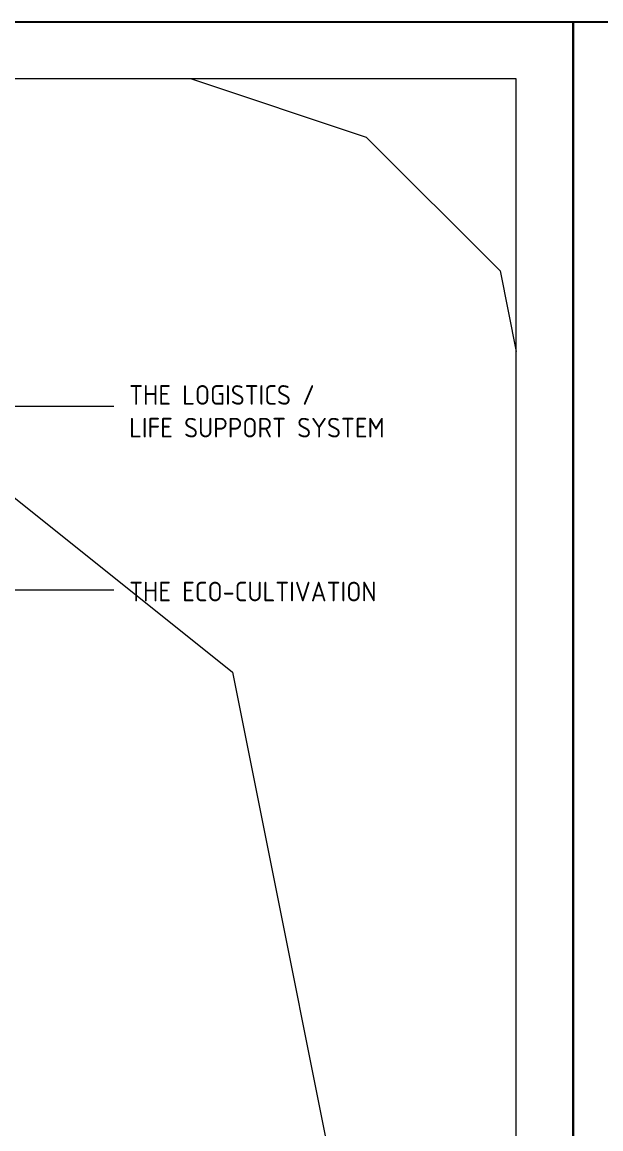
# Model space of a CAD drawing. Header units: millimetres. Extents: x 551 to 27551, y 6116 to 15116.
# Drawn here: x 17569 to 18600, y 13142 to 15116 of the extents above; entities that cross this region are included whole.
import ezdxf

# ---------------------------------------------------------------- set-up
doc = ezdxf.new("R2010")
doc.units = ezdxf.units.MM
for name, color, linetype, lineweight in [('2ND', 201, 'Continuous', 15), ('4TH DETAILS', 125, 'Continuous', 9), ('TEXTS', 210, 'Continuous', 9)]:
    doc.layers.add(name, color=color, linetype=linetype, lineweight=lineweight)
doc.layers.add('LAYOUT', color=83, linetype='Continuous', plot=False)
doc.styles.get("Standard").update_dxf_attribs({"font": 'arial.ttf'})

msp = doc.modelspace()

# ---------------------------------------------------------------- linework, layer by layer
at = {"layer": '2ND'}
for p, q in [((17364.847, 14431.205), (17731.999, 14431.205)), ((17368.657, 14103.722), (17731.999, 14103.722))]:
    msp.add_line(p, q, dxfattribs=at)
at = {"layer": '4TH DETAILS'}
msp.add_lwpolyline([(9649.126, 6214.575), (18449.126, 6214.575), (18449.126, 15014.575), (9649.126, 15014.575)], close=True, dxfattribs=at)
for points in [[(16270.229, 15014.575), (16512.728, 14910.647), (16751.181, 14910.647), (17943.449, 13956.832), (18181.903, 12764.564), (18181.903, 12049.203), (17704.996, 10380.028), (17704.996, 9489.575)], [(17870.119, 15014.575), (18181.903, 14910.647), (18420.357, 14672.193), (18449.126, 14528.343)]]:
    msp.add_lwpolyline(points, dxfattribs=at)
at = {"layer": 'LAYOUT'}
for points in [[(18550.723, 15115.853), (9550.723, 15115.853), (9550.723, 6115.853), (18550.723, 6115.853)], [(27550.723, 15115.853), (18550.723, 15115.853), (18550.723, 6115.853), (27550.723, 6115.853)]]:
    msp.add_lwpolyline(points, close=True, dxfattribs=at)

# ---------------------------------------------------------------- texts
at = {"layer": 'TEXTS', "char_height": 35, "width": 1251.3724, "attachment_point": 1}
for s, insert in [('\\pxql;{\\fISOCP_IV50|b0|i0|c0|p2;THE LOGISTICS /\\PLIFE SUPPORT SYSTEM }', (17759.295, 14468.616)), ('\\pxql;{\\fISOCP_IV50|b0|i0|c0|p2;THE ECO-CULTIVATION }', (17759.295, 14118.043))]:
    msp.add_mtext(s, dxfattribs=dict(at, insert=insert))

doc.saveas('drawing.dxf')
